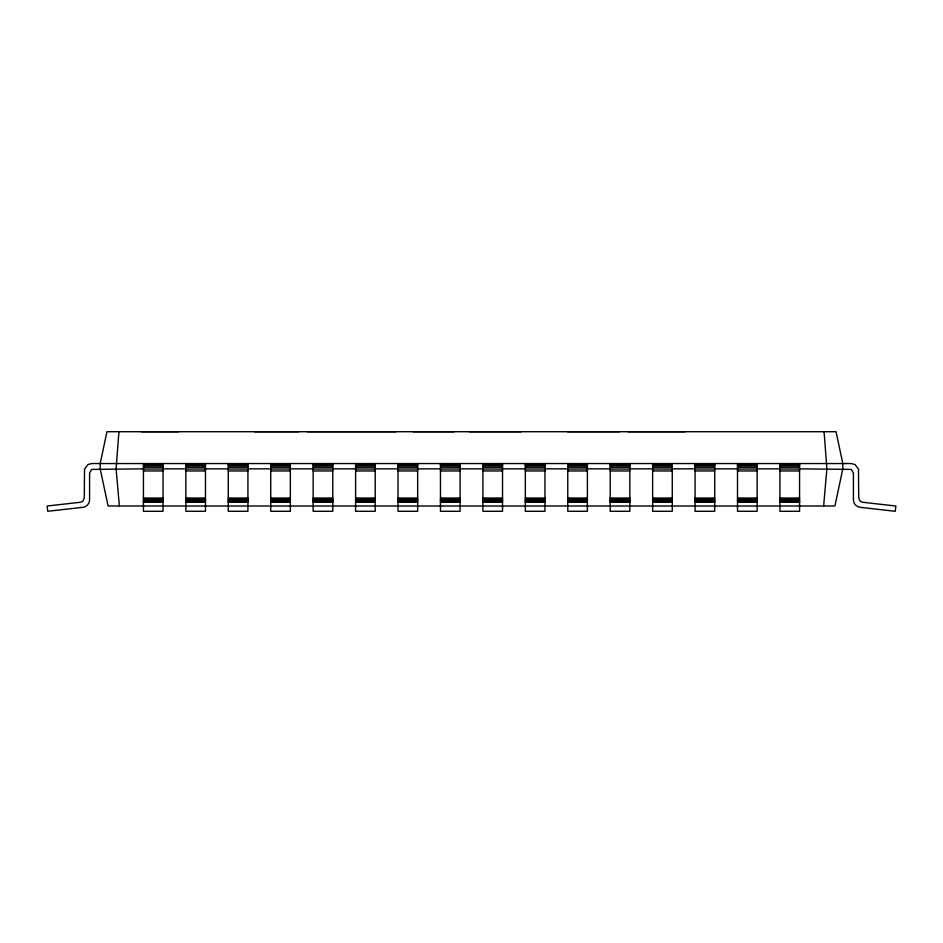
<?xml version="1.0" encoding="UTF-8"?>
<svg xmlns="http://www.w3.org/2000/svg" width="943" height="943" viewBox="0 0 943 943"><rect width="100%" height="100%" fill="white"/><g stroke="black" fill="none" stroke-linecap="round" stroke-linejoin="round"><path stroke-width="1.41" d="M118.912 431.717L116.107 468.848L119.372 505.978M823.628 505.978L826.893 468.848L824.088 431.717M143.43 463.791L163.045 463.791M185.854 463.791L205.48 463.791M228.289 463.791L247.915 463.791M270.724 463.791L290.35 463.791M313.159 463.791L332.785 463.791M355.594 463.791L375.22 463.791M398.029 463.791L417.655 463.791M440.464 463.791L460.09 463.791M482.899 463.791L502.525 463.791M525.334 463.791L544.96 463.791M567.769 463.791L587.395 463.791M610.204 463.791L629.841 463.791M652.639 463.791L672.265 463.791M695.074 463.791L714.711 463.791M737.509 463.791L757.135 463.791M779.944 463.791L799.57 463.791M143.43 464.534L163.045 464.534M185.854 464.534L205.48 464.534M228.289 464.534L247.915 464.534M270.724 464.534L290.35 464.534M313.159 464.534L332.785 464.534M355.594 464.534L375.22 464.534M398.029 464.534L417.655 464.534M440.464 464.534L460.09 464.534M482.899 464.534L502.525 464.534M525.334 464.534L544.96 464.534M567.769 464.534L587.395 464.534M610.204 464.534L629.841 464.534M652.639 464.534L672.265 464.534M695.074 464.534L714.711 464.534M737.509 464.534L757.135 464.534M779.944 464.534L799.57 464.534M143.43 465.724L163.045 465.724M185.854 465.724L205.48 465.724M228.289 465.724L247.915 465.724M270.724 465.724L290.35 465.724M313.159 465.724L332.785 465.724M355.594 465.724L375.22 465.724M398.029 465.724L417.655 465.724M440.464 465.724L460.09 465.724M482.899 465.724L502.525 465.724M525.334 465.724L544.96 465.724M567.769 465.724L587.395 465.724M610.204 465.724L629.841 465.724M652.639 465.724L672.265 465.724M695.074 465.724L714.711 465.724M737.509 465.724L757.135 465.724M779.944 465.724L799.57 465.724M143.43 467.256L163.045 467.256M185.854 467.256L205.48 467.256M228.289 467.256L247.915 467.256M270.724 467.256L290.35 467.256M313.159 467.256L332.785 467.256M355.594 467.256L375.22 467.256M398.029 467.256L417.655 467.256M440.464 467.256L460.09 467.256M482.899 467.256L502.525 467.256M525.334 467.256L544.96 467.256M567.769 467.256L587.395 467.256M610.204 467.256L629.841 467.256M652.639 467.256L672.265 467.256M695.074 467.256L714.711 467.256M737.509 467.256L757.135 467.256M779.944 467.256L799.57 467.256M143.43 468.848L91.707 469.414L89.585 473.091L89.585 499.92C89.573 503.597 86.65 506.863 82.996 507.299L47.751 511.283L47.15 506.014L80.509 502.242L82.76 501.275L84.281 498.022L84.528 469.048L87.994 464.534L91.707 463.543L851.293 463.543L855.006 464.534L858.472 469.048L858.719 498.022L860.24 501.275L862.491 502.242L895.85 506.014L895.249 511.283L860.004 507.299C856.35 506.863 853.427 503.597 853.415 499.92L853.415 473.091L851.293 469.414L799.57 468.848M163.045 468.848L185.854 468.848M205.48 468.848L228.289 468.848M247.915 468.848L270.724 468.848M290.35 468.848L313.159 468.848M332.785 468.848L355.594 468.848M375.22 468.848L398.029 468.848M417.655 468.848L440.464 468.848M460.09 468.848L482.899 468.848M502.525 468.848L525.334 468.848M544.96 468.848L567.769 468.848M587.395 468.848L610.204 468.848M629.841 468.848L652.639 468.848M672.265 468.848L695.074 468.848M714.711 468.848L737.509 468.848M757.135 468.848L779.944 468.848M143.43 469.048L163.045 469.048M185.854 469.048L205.48 469.048M228.289 469.048L247.915 469.048M270.724 469.048L290.35 469.048M313.159 469.048L332.785 469.048M355.594 469.048L375.22 469.048M398.029 469.048L417.655 469.048M440.464 469.048L460.09 469.048M482.899 469.048L502.525 469.048M525.334 469.048L544.96 469.048M567.769 469.048L587.395 469.048M610.204 469.048L629.841 469.048M652.639 469.048L672.265 469.048M695.074 469.048L714.711 469.048M737.509 469.048L757.135 469.048M779.944 469.048L799.57 469.048M143.43 470.97L163.045 470.97M185.854 470.97L205.48 470.97M228.289 470.97L247.915 470.97M270.724 470.97L290.35 470.97M313.159 470.97L332.785 470.97M355.594 470.97L375.22 470.97M398.029 470.97L417.655 470.97M440.464 470.97L460.09 470.97M482.899 470.97L502.525 470.97M525.334 470.97L544.96 470.97M567.769 470.97L587.395 470.97M610.204 470.97L629.841 470.97M652.639 470.97L672.265 470.97M695.074 470.97L714.711 470.97M737.509 470.97L757.135 470.97M779.944 470.97L799.57 470.97M143.43 498.022L163.045 498.022M185.854 498.022L205.48 498.022M228.289 498.022L247.915 498.022M270.724 498.022L290.35 498.022M313.159 498.022L332.785 498.022M355.594 498.022L375.22 498.022M398.029 498.022L417.655 498.022M440.464 498.022L460.09 498.022M482.899 498.022L502.525 498.022M525.334 498.022L544.96 498.022M567.769 498.022L587.395 498.022M610.204 498.022L629.841 498.022M652.639 498.022L672.265 498.022M695.074 498.022L714.711 498.022M737.509 498.022L757.135 498.022M779.944 498.022L799.57 498.022M143.43 499.248L163.045 499.248M185.854 499.248L205.48 499.248M228.289 499.248L247.915 499.248M270.724 499.248L290.35 499.248M313.159 499.248L332.785 499.248M355.594 499.248L375.22 499.248M398.029 499.248L417.655 499.248M440.464 499.248L460.09 499.248M482.899 499.248L502.525 499.248M525.334 499.248L544.96 499.248M567.769 499.248L587.395 499.248M610.204 499.248L629.841 499.248M652.639 499.248L672.265 499.248M695.074 499.248L714.711 499.248M737.509 499.248L757.135 499.248M779.944 499.248L799.57 499.248M143.43 500.356L163.045 500.356M185.854 500.356L205.48 500.356M228.289 500.356L247.915 500.356M270.724 500.356L290.35 500.356M313.159 500.356L332.785 500.356M355.594 500.356L375.22 500.356M398.029 500.356L417.655 500.356M440.464 500.356L460.09 500.356M482.899 500.356L502.525 500.356M525.334 500.356L544.96 500.356M567.769 500.356L587.395 500.356M610.204 500.356L629.841 500.356M652.639 500.356L672.265 500.356M695.074 500.356L714.711 500.356M737.509 500.356L757.135 500.356M779.944 500.356L799.57 500.356M143.43 501.275L163.045 501.275M185.854 501.275L205.48 501.275M228.289 501.275L247.915 501.275M270.724 501.275L290.35 501.275M313.159 501.275L332.785 501.275M355.594 501.275L375.22 501.275M398.029 501.275L417.655 501.275M440.464 501.275L460.09 501.275M482.899 501.275L502.525 501.275M525.334 501.275L544.96 501.275M567.769 501.275L587.395 501.275M610.204 501.275L629.841 501.275M652.639 501.275L672.265 501.275M695.074 501.275L714.711 501.275M737.509 501.275L757.135 501.275M779.944 501.275L799.57 501.275M143.43 501.924L163.045 501.924M185.854 501.924L205.48 501.924M228.289 501.924L247.915 501.924M270.724 501.924L290.35 501.924M313.159 501.924L332.785 501.924M355.594 501.924L375.22 501.924M398.029 501.924L417.655 501.924M440.464 501.924L460.09 501.924M482.899 501.924L502.525 501.924M525.334 501.924L544.96 501.924M567.769 501.924L587.395 501.924M610.204 501.924L629.841 501.924M652.639 501.924L672.265 501.924M695.074 501.924L714.711 501.924M737.509 501.924L757.135 501.924M779.944 501.924L799.57 501.924M143.43 502.242L163.045 502.242M185.854 502.242L205.48 502.242M228.289 502.242L247.915 502.242M270.724 502.242L290.35 502.242M313.159 502.242L332.785 502.242M355.594 502.242L375.22 502.242M398.029 502.242L417.655 502.242M440.464 502.242L460.09 502.242M482.899 502.242L502.525 502.242M525.334 502.242L544.96 502.242M567.769 502.242L587.395 502.242M610.204 502.242L629.841 502.242M652.639 502.242L672.265 502.242M695.074 502.242L714.711 502.242M737.509 502.242L757.135 502.242M779.944 502.242L799.57 502.242M185.677 505.978L108.091 505.978L100.194 468.848L100.194 463.543L106.96 431.717L836.04 431.717L842.806 463.543L842.806 468.848L834.909 505.978L757.323 505.978M185.854 506.014L332.785 506.014M333.009 505.978L397.828 505.978M398.029 506.014L544.96 506.014M545.172 505.978L609.991 505.978M610.204 506.014L757.135 506.014M799.57 463.543L799.57 511.283L779.944 511.283L779.944 463.543M757.135 463.543L757.135 511.283L737.509 511.283L737.509 463.543M714.711 463.543L714.711 511.283L695.074 511.283L695.074 463.543M685.255 431.717L628.038 431.717M672.265 463.543L672.276 511.283L652.639 511.283L652.639 463.543M629.841 463.543L629.841 511.283L610.204 511.283L610.204 463.543M619.398 431.717L567.58 431.717M587.395 463.543L587.406 511.283L567.78 511.283L567.769 463.543M544.96 463.543L544.96 511.283L525.334 511.283L525.334 463.543M521.161 431.717L469.343 431.717M502.525 463.543L502.525 511.283L482.91 511.283L482.899 463.543M460.09 463.543L460.09 511.283L440.475 511.283L440.464 463.543M454.231 431.717L413.199 431.717M417.655 463.543L417.666 511.283L398.04 511.283L398.029 463.543M395.93 431.717L307.406 431.717M375.22 463.543L375.22 511.283L355.594 511.283L355.594 463.543M332.785 463.543L332.785 511.283L313.159 511.283L313.159 463.543M298.766 431.717L254.504 431.717M290.35 463.543L290.361 511.283L270.724 511.283L270.724 463.543M247.915 463.543L247.915 511.283L228.3 511.283L228.289 463.543M205.48 463.543L205.491 511.283L185.854 511.283L185.854 463.543M178.569 431.717L141.438 431.717M163.045 463.543L163.045 511.283L143.43 511.283L143.43 463.543"/></g></svg>
